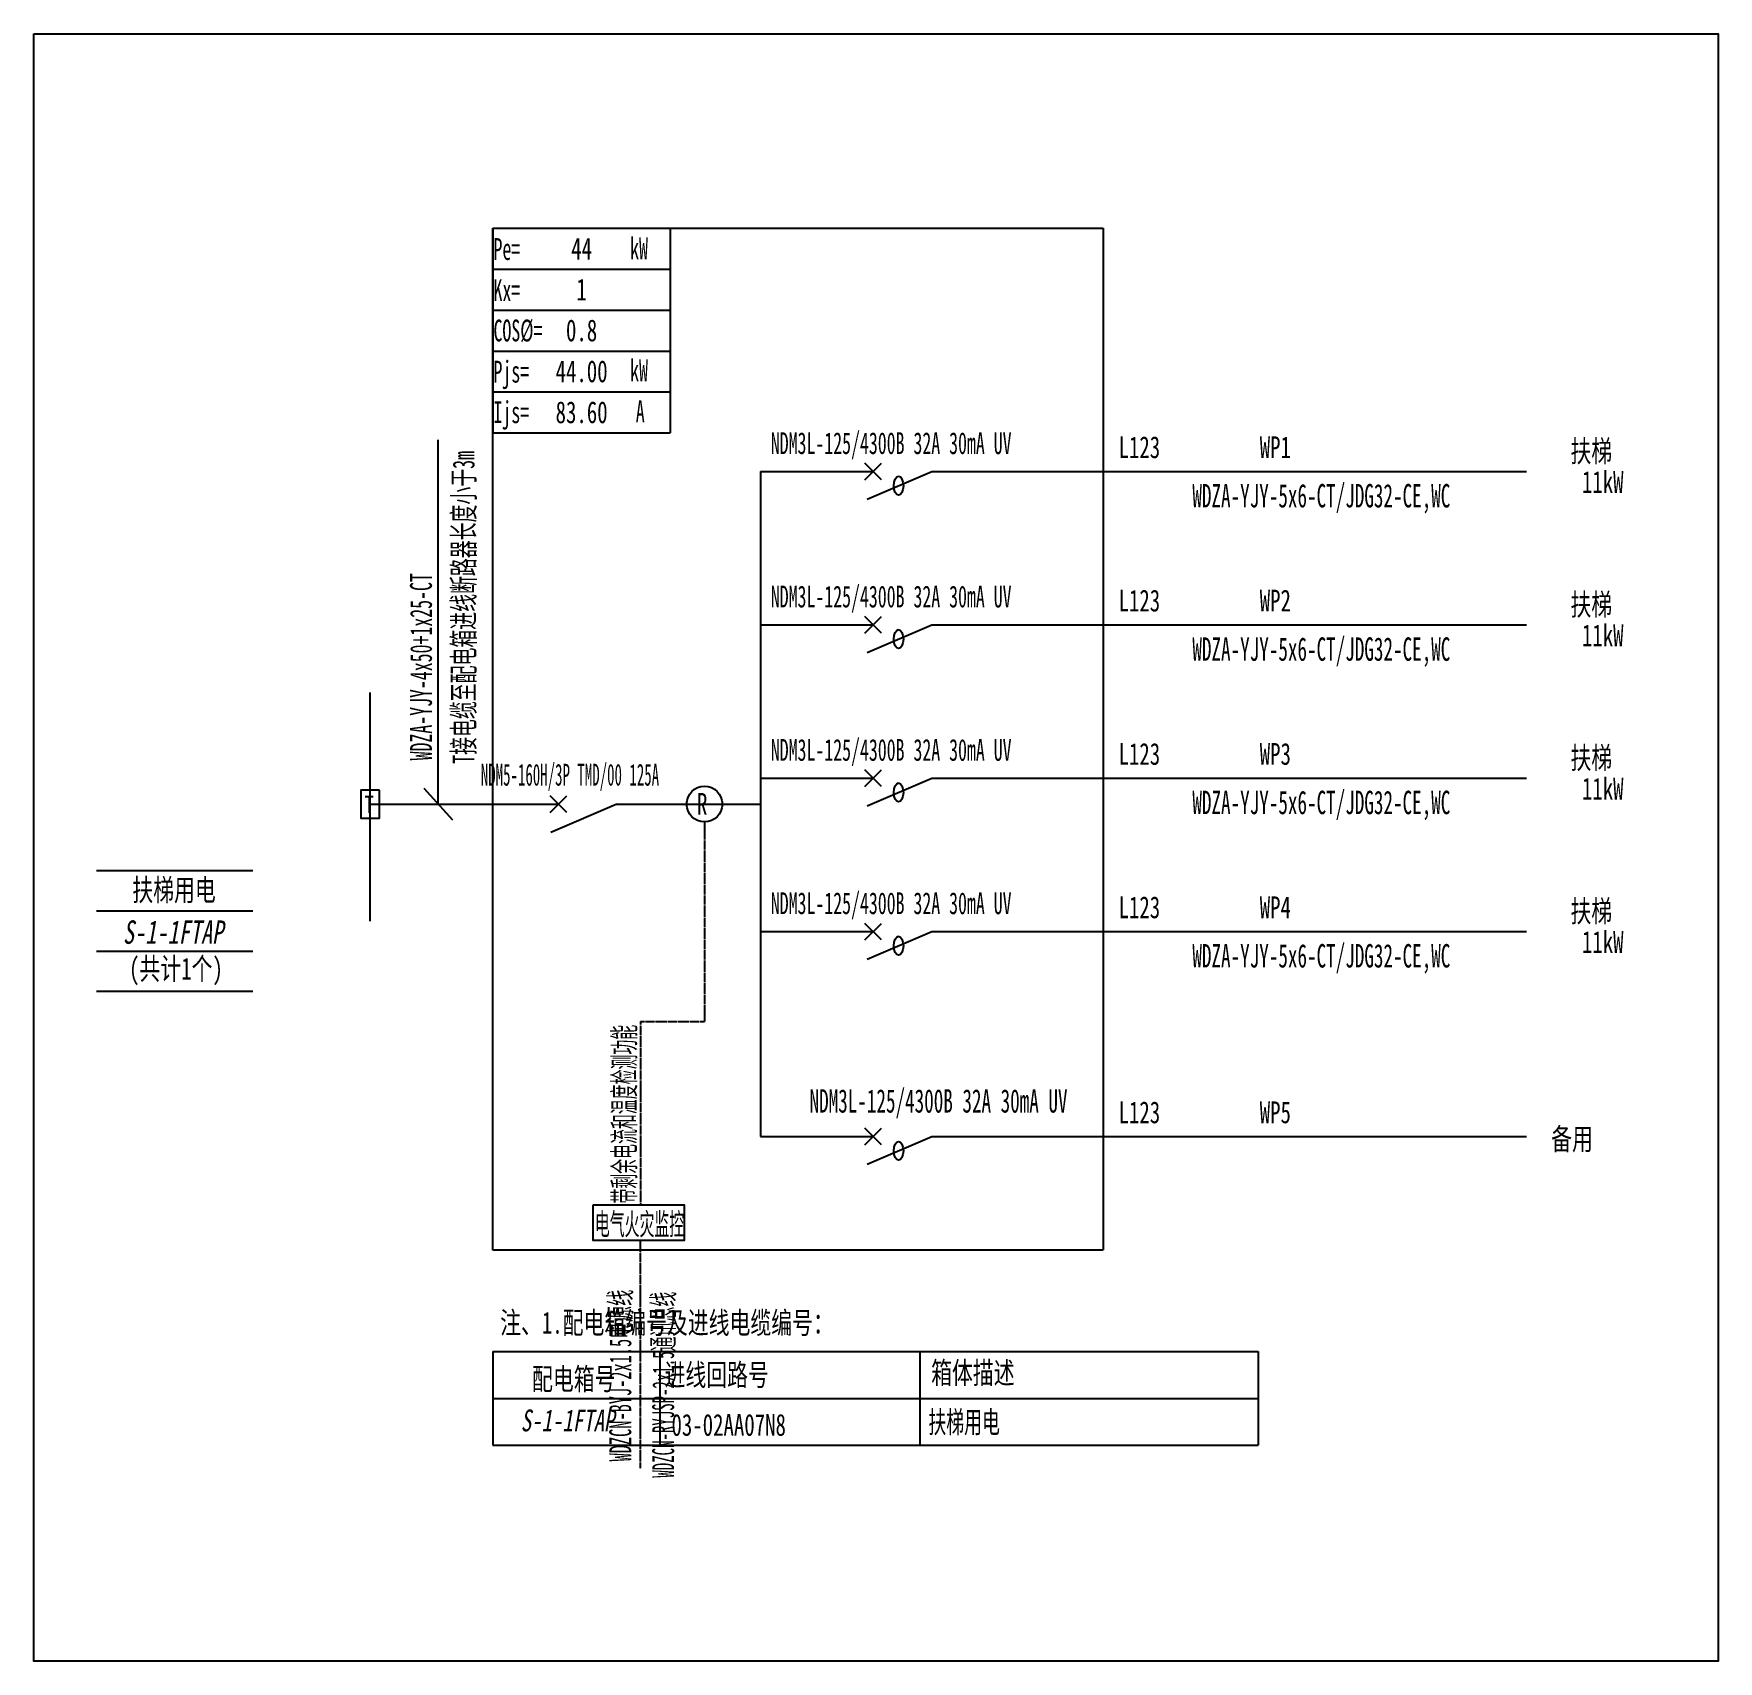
# Model space of a CAD drawing. Extents: x 318292 to 320736, y 295712 to 298074.
import ezdxf
from ezdxf.enums import TextEntityAlignment as Align

# ---------------------------------------------------------------- set-up
doc = ezdxf.new("R2010")
doc.units = 0
doc.header["$MEASUREMENT"] = 0
doc.linetypes.add('DASHDOT', pattern=[1, 0.5, -0.25, 0, -0.25])
doc.linetypes.add('DASHED', pattern=[0.75, 0.5, -0.25])
for name, color, linetype in [('D_E_Eqpm(强电设备)', 100, 'Continuous'), ('D_E_Eqpm（强电设备）', 100, 'Continuous'), ('D_E_Text(强电文字)', 51, 'Continuous'), ('D_E_Text（强电文字）', 51, 'Continuous'), ('D_E_Wire(强电线缆)', 10, 'Continuous'), ('D_E_Wire（强电线缆）', 10, 'Continuous'), ('D_El_Eqpm（弱电设备）', 100, 'Continuous'), ('D_El_Text（弱电文字）', 51, 'Continuous'), ('D_T_TableDim（表格尺寸）', 255, 'Continuous'), ('DQ-漏电火灾', 80, 'Continuous'), ('DQ_Eqpm', 100, 'Continuous'), ('系统图', 220, 'Continuous')]:
    doc.layers.add(name, color=color, linetype=linetype)
doc.styles.add('$1$电气', font='', dxfattribs={"width": 0.7})
doc.styles.add('电气', font='', dxfattribs={"width": 0.7})
doc.styles.add('电气箱', font='simhei.ttf', dxfattribs={"width": 0.8, "oblique": 10})
doc.styles.get('$1$电气').set_extended_font_data('SimSun')
doc.styles.get('电气').set_extended_font_data('SimSun')

# ---------------------------------------------------------------- blocks, each defined once
blk = doc.blocks.new('T接箱')
at = {"layer": 'DQ_Eqpm'}
blk.add_lwpolyline([(313, 172), (73, 172), (73, -188), (313, -188)], close=True, dxfattribs=at)
at = {"layer": 'DQ_Eqpm', "color": 51, "style": '电气', "width": 0.8}
blk.add_text('T', height=220, dxfattribs=at).set_placement((120, -121))

msp = doc.modelspace()

# ---------------------------------------------------------------- linework, layer by layer
at = {"linetype": 'DASHED'}
for p, q in [((318958.6, 297791.9), (319844.1, 297791.9)), ((318958.6, 296308.8), (318958.6, 297791.9)), ((319844.1, 297791.9), (319844.1, 296308.8)), ((319844.1, 296308.8), (318958.6, 296308.8))]:
    msp.add_line(p, q, dxfattribs=at)
for p, q in [((318383.8, 296859.8), (318610.2, 296859.8)), ((318383.8, 296801.4), (318610.2, 296801.4)), ((318383.8, 296743), (318610.2, 296743)), ((318383.8, 296684.6), (318610.2, 296684.6))]:
    msp.add_line(p, q)
at = {"layer": 'D_E_Eqpm(强电设备)', "color": 100}
for p, q in [((319498.4, 297426.7), (319522.4, 297450.7)), ((319522.4, 297426.7), (319498.4, 297450.7)), ((319498.4, 297426.7), (319522.4, 297450.7)), ((319522.4, 297426.7), (319498.4, 297450.7)), ((319501.7, 297398.6), (319595.3, 297438.7)), ((319498.4, 297204.2), (319522.4, 297228.2)), ((319522.4, 297204.2), (319498.4, 297228.2)), ((319498.4, 297204.2), (319522.4, 297228.2)), ((319522.4, 297204.2), (319498.4, 297228.2)), ((319501.7, 297176.1), (319595.3, 297216.2)), ((319498.4, 296981.7), (319522.4, 297005.7)), ((319522.4, 296981.7), (319498.4, 297005.7)), ((319498.4, 296981.7), (319522.4, 297005.7)), ((319522.4, 296981.7), (319498.4, 297005.7)), ((319501.7, 296953.6), (319595.3, 296993.7)), ((319041.8, 296944.2), (319065.8, 296968.2)), ((319065.8, 296944.2), (319041.8, 296968.2)), ((319138.7, 296956.2), (319042.8, 296915.1)), ((319498.4, 296759.2), (319522.4, 296783.2)), ((319522.4, 296759.2), (319498.4, 296783.2)), ((319498.4, 296759.2), (319522.4, 296783.2)), ((319522.4, 296759.2), (319498.4, 296783.2)), ((319501.7, 296731.1), (319595.3, 296771.2)), ((319498.4, 296461.8), (319522.4, 296485.8)), ((319522.4, 296461.8), (319498.4, 296485.8)), ((319498.4, 296461.8), (319522.4, 296485.8)), ((319522.4, 296461.8), (319498.4, 296485.8)), ((319501.7, 296433.6), (319595.3, 296473.8))]:
    msp.add_line(p, q, dxfattribs=at)
at = {"layer": 'D_E_Eqpm（强电设备）'}
for centre in [(319547.3, 297418.2), (319547.3, 297195.7), (319547.3, 296973.2), (319547.3, 296750.7), (319547.3, 296453.2)]:
    msp.add_ellipse(centre, major_axis=(0, 13.7), ratio=0.500475, dxfattribs=at)
at = {"layer": 'D_E_Text（强电文字）'}
for p, q in [((318958.6, 297791.9), (318958.6, 297494.8)), ((318958.6, 297791.9), (319216.1, 297791.9)), ((319216.1, 297791.9), (319216.1, 297494.8)), ((318958.6, 297732.5), (319216.1, 297732.5)), ((318958.6, 297673.1), (319216.1, 297673.1)), ((318958.6, 297613.6), (319216.1, 297613.6)), ((318958.6, 297554.2), (319216.1, 297554.2)), ((318879.4, 296956.2), (318879.4, 297484.5)), ((318958.6, 297494.8), (319216.1, 297494.8)), ((318858.7, 296979.2), (318900.1, 296933.3)), ((318383.8, 296801.4), (318610.2, 296801.4)), ((318383.8, 296743), (318610.2, 296743)), ((318383.8, 296684.6), (318610.2, 296684.6))]:
    msp.add_line(p, q, dxfattribs=at)
at = {"layer": 'D_E_Wire(强电线缆)', "color": 10}
for p, q in [((319346.7, 297438.7), (319510.4, 297438.7)), ((319346.7, 297438.7), (319510.4, 297438.7)), ((319595.3, 297438.7), (320458.4, 297438.7)), ((319346.7, 297216.2), (319510.4, 297216.2)), ((319346.7, 297216.2), (319510.4, 297216.2)), ((319595.3, 297216.2), (320458.4, 297216.2)), ((319346.7, 296993.7), (319510.4, 296993.7)), ((319346.7, 296993.7), (319510.4, 296993.7)), ((319595.3, 296993.7), (320458.4, 296993.7)), ((319346.7, 296771.2), (319510.4, 296771.2)), ((319346.7, 296771.2), (319510.4, 296771.2)), ((319595.3, 296771.2), (320458.4, 296771.2)), ((319346.7, 296473.8), (319510.4, 296473.8)), ((319346.7, 296473.8), (319510.4, 296473.8)), ((319595.3, 296473.8), (320458.4, 296473.8))]:
    msp.add_line(p, q, dxfattribs=at)
at = {"layer": 'D_E_Wire（强电线缆）'}
for p, q in [((319346.7, 297438.7), (319346.7, 296473.8)), ((318780.7, 296786.3), (318780.7, 297118.1)), ((318780.7, 296956.2), (319053.8, 296956.2)), ((319138.7, 296956.2), (319346.7, 296956.2))]:
    msp.add_line(p, q, dxfattribs=at)
at = {"layer": 'D_El_Eqpm（弱电设备）', "color": 3}
msp.add_line((319236.2, 296322.9), (319104.1, 296322.9), dxfattribs=at)
msp.add_lwpolyline([(319104.1, 296374.7), (319236.2, 296374.7), (319236.2, 296322.9), (319104.1, 296322.9)], close=True, dxfattribs=at)
at = {"layer": 'D_T_TableDim（表格尺寸）', "ltscale": 3.5}
for p, q in [((318958.6, 296161.9), (320068.7, 296161.9)), ((318958.6, 296161.9), (318958.6, 296026)), ((319200.7, 296161.9), (319200.7, 296026)), ((319578.1, 296161.9), (319578.1, 296026)), ((320068.7, 296161.9), (320068.7, 296026)), ((318958.6, 296094), (320068.7, 296094)), ((318958.6, 296094), (320068.7, 296094)), ((318958.6, 296026), (320068.7, 296026))]:
    msp.add_line(p, q, dxfattribs=at)
at = {"layer": 'DQ-漏电火灾', "linetype": 'DASHDOT', "ltscale": 0.5}
for p, q in [((319265.7, 296930.3), (319265.7, 296641)), ((319173, 296641), (319265.7, 296641)), ((319173, 296641), (319173, 296374.7)), ((319173, 295992.2), (319173, 296322.9))]:
    msp.add_line(p, q, dxfattribs=at)
at = {"layer": 'DQ-漏电火灾', "color": 3}
msp.add_circle((319265.7, 296956.2), 25.9, dxfattribs=at)
at = {"layer": '系统图', "ltscale": 9973.992009}
msp.add_lwpolyline([(318292.5, 298074), (320736.5, 298074), (320736.5, 295712.5), (318292.5, 295712.5)], close=True, dxfattribs=at)

# ---------------------------------------------------------------- block references
at = {"layer": 'D_E_Eqpm（强电设备）', "xscale": 0.1131912811398992, "yscale": 0.1131912811398992, "zscale": 0.1131912811398992}
msp.add_blockref('T接箱', (318758.9, 296957.2), dxfattribs=at)

# ---------------------------------------------------------------- texts
at = {"layer": 'D_E_Text(强电文字)', "color": 51, "style": '电气', "width": 0.6}
for p in [(320160.6, 297400.6), (320160.6, 297178.1), (320160.6, 296955.6), (320160.6, 296733.1)]:
    msp.add_text('WDZA-YJY-5x6-CT/JDG32-CE,WC', height=33.957, dxfattribs=at).set_placement(p, align=Align.MIDDLE)
msp.add_text('NDM3L-125/4300B 32A 30mA UV', height=33.957, dxfattribs=at).set_placement((319418.1, 296508.6))
at = {"layer": 'D_E_Text（强电文字）', "linetype": 'Continuous', "style": '电气', "width": 0.6}
for s, height, p in [('Pe=', 31.69, (318959.6, 297745.7)), ('kW', 31.69, (319157.8, 297746.8)), ('Kx=', 31.69, (318959.6, 297686.1)), ('COS%%C=', 31.69, (318959.6, 297627.5)), ('Pjs=', 31.69, (318959.6, 297567.8)), ('kW', 31.69, (319157.8, 297569.8)), ('Ijs=', 31.69, (318959.6, 297509)), ('A', 31.7, (319166, 297510.3))]:
    msp.add_text(s, height=height, dxfattribs=at).set_placement(p)
at = {"layer": 'D_E_Text（强电文字）'}
for s, height, style, width, p in [('NDM3L-125/4300B 32A 30mA UV', 31.694, '$1$电气', 0.6, (319536.5, 297477.3)), ('NDM3L-125/4300B 32A 30mA UV', 31.694, '$1$电气', 0.6, (319536.5, 297254.8)), ('NDM3L-125/4300B 32A 30mA UV', 31.694, '$1$电气', 0.6, (319536.5, 297032.3)), ('NDM5-160H/3P TMD/00 125A', 31.694, '电气', 0.5, (319070.5, 296996.3)), ('扶梯用电', 31.69, '电气', 0.7, (318496.1, 296832.2)), ('NDM3L-125/4300B 32A 30mA UV', 31.694, '$1$电气', 0.6, (319536.5, 296809.8)), ('(共计1个)', 31.69, '电气', 0.7, (318498.9, 296715.6)), ('备用', 31.69, '电气', 0.7, (320524.3, 296470.9)), ('电气火灾监控', 31.69, '电气', 0.5, (319171.4, 296347.6))]:
    msp.add_text(s, height=height, dxfattribs=dict(at, style=style, width=width)).set_placement(p, align=Align.MIDDLE)
at = {"layer": 'D_E_Text（强电文字）', "style": '电气'}
for s, height, width, p in [('L123', 31.69, 0.7, (319866.4, 297458.2)), ('WP1', 31.69, 0.7, (320071.2, 297458.2)), ('L123', 31.69, 0.7, (319866.4, 297235.7)), ('WP2', 31.69, 0.7, (320071.2, 297235.7)), ('L123', 31.69, 0.7, (319866.4, 297013.2)), ('WP3', 31.69, 0.7, (320071.2, 297013.2)), ('L123', 31.69, 0.7, (319866.4, 296790.7)), ('WP4', 31.69, 0.7, (320071.2, 296790.7)), ('L123', 31.69, 0.7, (319866.4, 296493.2)), ('WP5', 31.69, 0.7, (320071.2, 296493.2)), ('注、1.配电箱编号及进线电缆编号：', 31.694, 0.7, (318969.2, 296187.9)), ('配电箱号', 31.69, 0.7, (319015.5, 296106.3)), ('进线回路号', 31.69, 0.7, (319207.7, 296112.4)), ('箱体描述', 31.69, 0.7, (319594.5, 296115.2)), ('扶梯用电', 31.69, 0.6, (319590.5, 296043.8))]:
    msp.add_text(s, height=height, dxfattribs=dict(at, width=width)).set_placement(p)
at = {"layer": 'D_E_Text（强电文字）', "style": '电气', "width": 0.7}
for s, p in [('扶梯', (320582.5, 297452.5)), ('11kW', (320599, 297407.8)), ('扶梯', (320582.5, 297230)), ('11kW', (320599, 297185.3)), ('扶梯', (320582.5, 297007.5)), ('11kW', (320599, 296962.8)), ('扶梯', (320582.5, 296785)), ('11kW', (320599, 296740.4))]:
    msp.add_text(s, height=31.69, dxfattribs=at).set_placement(p, align=Align.RIGHT)
at = {"layer": 'D_E_Text（强电文字）', "style": '电气', "width": 0.6}
for s, p in [('T接电缆至配电箱进线断路器长度小于3m', (318932, 297014.7)), ('WDZA-YJY-4x50+1x25-CT', (318870.2, 297019.6))]:
    msp.add_text(s, height=31.694, rotation=90, dxfattribs=at).set_placement(p)
at = {"layer": 'D_E_Text（强电文字）', "style": '电气箱', "oblique": 10, "width": 0.7}
for height, p in [(33.96, (318494.7, 296770.5)), (31.69, (319067, 296062))]:
    msp.add_text('S-1-1FTAP', height=height, dxfattribs=at).set_placement(p, align=Align.MIDDLE)
at = {"layer": 'D_E_Text（强电文字）', "color": 1, "style": '电气', "width": 0.7}
msp.add_text('03-02AA07N8', height=31.694, dxfattribs=at).set_placement((319217.8, 296039.7))
at = {"layer": 'D_E_Text（强电文字）', "width": 257.486, "attachment_point": 5, "style": '电气'}
for s, insert, char_height in [('44', (319087.4, 297762.2), 31.69), ('1', (319087.4, 297702.8), 31.7), ('0.8', (319087.4, 297643.3), 31.69), ('{\\C200;44.00}', (319087.4, 297583.9), 31.694), ('{\\C200;83.60}', (319087.4, 297524.5), 31.694)]:
    msp.add_mtext(s, dxfattribs=dict(at, insert=insert, char_height=char_height))
at = {"layer": 'D_El_Text（弱电文字）', "color": 1, "style": '电气', "width": 0.5}
msp.add_text('带剩余电流和温度检测功能', height=31.694, rotation=90, dxfattribs=at).set_placement((319165, 296376.6))
at = {"layer": 'D_El_Text（弱电文字）', "style": '电气'}
for s, width, p in [('WDZCN-BYJ-2x1.5电源线', 0.55, (319159.4, 296002.5)), ('WDZCN-RYJSP-2x1.5通讯总线', 0.5, (319221.6, 295978.9))]:
    msp.add_text(s, height=31.694, rotation=90, dxfattribs=dict(at, width=width)).set_placement(p)
at = {"layer": 'DQ-漏电火灾', "color": 50, "style": '电气', "width": 0.7}
msp.add_text('R', height=31.7, dxfattribs=at).set_placement((319254.8, 296940.7))

doc.saveas('drawing.dxf')
